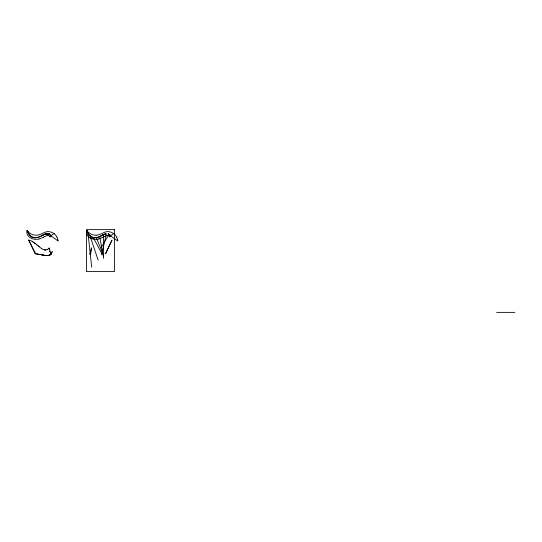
<?xml version="1.0" encoding="UTF-8"?>
<svg xmlns="http://www.w3.org/2000/svg" width="542" height="542" viewBox="0 0 542 542"><rect width="100%" height="100%" fill="white"/><g stroke="black" fill="none" stroke-linecap="round" stroke-linejoin="round"><path stroke-width="0.81" d="M106.483 233.71L101.55 254.808M105.561 253.69L111.97 240.106L105.588 253.683M101.151 247.613L109.01 234.286L108.353 233.954A4.492 4.377 -76.1 0 1 109.802 234.923L110.06 235.181M57.859 239.618A11.904 11.904 0 0 1 58.184 241.041L50.819 235.817L50.06 236.969A3.137 3.056 -77 0 0 49.437 236.17L49.329 236.075A3.076 2.995 -77 0 0 48.482 235.594A2.5 2.432 -77.1 0 0 47.94 235.458M117.526 239.618A11.904 11.904 0 0 1 117.844 241.041L110.534 235.899L109.721 236.969A3.137 3.056 -77 0 0 109.105 236.17L109.03 236.109A3.076 2.995 -77 0 0 108.143 235.594A2.5 2.432 -77.1 0 0 107.601 235.458M49.505 236.84L54.261 233.392M109.172 236.84L113.928 233.392M102.919 234.937L101.191 235.838L103.021 234.882A16.545 16.131 43.6 0 1 104.62 234.178L104.891 234.049A8.476 8.299 81 0 1 105.453 233.88M43.089 234.984L41.605 235.79L42.33 235.391M41.89 235.668L43.353 234.882A16.545 16.131 43.6 0 1 44.952 234.178L47.208 234.036L44.146 234.51M101.55 235.668L101.984 235.431M102.099 235.33L102.458 235.133M42.615 235.269L43.272 234.889M43.299 234.876L43.766 234.686M102.96 234.876L103.427 234.686L103.542 258.412M104.64 236.461L104.979 236.285A14.478 14.106 -76.9 0 1 106.063 235.79L106.571 235.594A2.358 2.297 -77.1 0 1 107.533 235.452M44.864 236.515L45.318 236.285A14.478 14.106 -76.9 0 1 46.395 235.79L46.91 235.594A2.358 2.297 -77.1 0 1 47.872 235.452M103.041 234.835L103.143 234.781A16.456 16.05 45.3 0 1 103.895 234.435M44.796 236.549L43.38 237.247M104.457 236.549L103.061 237.24M43.346 237.267L40.088 238.663A14.532 14.18 -81.9 0 1 39.004 238.995M102.973 237.281L99.803 238.649A14.532 14.18 -81.9 0 1 98.664 238.995M40.23 236.481L41.51 235.885A17.784 17.317 40.4 0 1 40.101 236.576L39.796 236.664M40.304 236.488L39.823 236.658M103.285 256.237L99.735 236.549L101.232 235.851A17.784 17.317 40.4 0 1 99.769 236.576L99.376 236.698A14.085 12.5 -47.5 0 1 98.055 237.193A12.249 8.55 -31.5 0 1 96.313 237.599A10.352 8.706 -46.2 0 1 95.263 237.714A10.4 8.747 -46.2 0 1 94.599 237.735L95.284 237.681A10.298 8.658 -46.1 0 0 96.225 237.579L97.065 237.416M41.612 248.561L41.937 248.792A8.774 8.774 0 0 0 42.967 249.381A5.982 5.982 0 0 0 44.458 249.923L44.966 249.97A4.383 4.383 0 0 0 45.467 249.977L46.043 249.909A5 5 0 0 0 47.019 249.638L47.161 249.577A4.756 4.756 0 0 0 47.425 249.456M99.294 236.732L98.021 237.172M45.785 233.88A8.476 8.299 81 0 0 45.223 234.049L44.342 234.388A16.456 16.05 45.3 0 0 43.482 234.788M49.41 255.133L49.573 255.072A7.805 6.49 -53.6 0 0 50.108 254.848L50.352 254.726A8.482 8.482 0 0 0 50.962 254.388L52.303 251.596A6.05 5.982 46.2 0 1 51.619 252.396M38.353 237.172L39.749 236.725A14.085 12.5 -47.5 0 1 38.387 237.193A12.249 8.55 -31.5 0 1 36.653 237.599A10.352 8.706 -46.2 0 1 35.596 237.714A10.4 8.747 -46.2 0 1 34.932 237.735L35.616 237.681A10.298 8.658 -46.1 0 0 36.565 237.579L37.405 237.416M45.352 234.334L48.584 233.765M45.813 249.943L45.467 249.977M47.208 234.036L46.361 234.137L49.457 233.893M44.952 234.178L48.17 234.015L45.914 233.88A8.476 8.299 79 0 0 45.033 234.151A8.462 8.286 79 0 1 45.887 233.887L48.611 234.042M496.608 312.368L514.9 312.368M94.593 237.701L94.593 237.701A7.683 6.951 87.4 0 1 93.251 237.572L93.088 237.532M34.817 237.694L34.844 237.694A7.629 6.897 87.9 0 1 33.489 237.511L33.326 237.471M94.464 237.728L94.45 237.694A7.629 6.897 87.9 0 1 93.149 237.511L92.939 237.457A8.205 7.493 -76.2 0 1 91.361 236.82L89.796 235.56A9.871 8.923 -39.7 0 1 89.145 234.815L88.874 234.496A9.831 8.896 -39 0 0 89.667 235.472L89.979 235.784A8.835 7.954 -31.8 0 0 91.341 236.807A8.164 7.446 -76 0 0 92.723 237.389L92.682 237.41M47.161 249.577A4.844 4.844 0 0 0 48.238 248.934L48.462 248.751A7.466 7.466 0 0 0 49.207 248.026L50.962 254.388A7.764 6.463 -53.6 0 1 49.573 255.072A8.245 6.389 -47 0 1 48.014 255.499A7.344 7.344 0 0 1 47.561 255.553L47.032 255.587A7.635 7.635 0 0 1 46.49 255.58L46.578 255.587A8.875 7.947 78.4 0 0 48.014 255.492A7.608 7.608 0 0 0 48.475 255.404L48.631 255.37A8.11 8.11 0 0 0 49.288 255.174M46.483 255.587L46.449 255.58A11.971 11.971 0 0 1 45.691 255.512L45.704 255.519M44.966 249.97L44.464 249.909M47.032 233.859L49.051 234.097L50.846 235.858L50.155 234.916A4.492 4.377 -76.1 0 0 48.685 233.954L48.638 233.907A3.841 3.74 -72.3 0 0 48.387 233.846M45.332 255.472L44.336 255.296L44.945 255.404M35.413 253.737L36.626 253.947M36.795 253.974L38.611 254.293M36.05 253.852L35.569 253.764M40.277 254.577L39.166 254.388M37.147 254.035L37.594 254.117M40.454 254.611L41.558 254.801M37.547 254.103L42.046 254.882M35.447 253.744L28.712 240.106A9.214 9.214 0 0 1 29.383 240.248L29.512 240.282A10.623 10.623 0 0 1 30.65 240.648L30.908 240.75A10.887 10.887 0 0 1 31.754 241.149L34.681 243.087M41.849 254.848L42.418 254.95M42.886 255.031L42.154 254.903M42.351 254.936L43.353 255.113M42.75 255.011L44.64 255.35M43.075 255.065L43.265 255.099M43.848 255.207L44.43 255.309M44.715 255.363L44.823 255.384A7.439 3.645 18.8 0 0 46.449 255.58A7.5 7.5 0 0 0 47.953 255.506M34.952 251.908L34.336 251.766L28.712 240.106M34.613 251.827L35.122 253.69M93.21 237.559L101.977 253.703M33.38 237.518L33.59 237.572A7.683 6.951 87.4 0 0 34.932 237.735M33.252 237.484L33.299 237.498A8.205 7.493 -76.2 0 1 31.7 236.82L31.375 236.617M92.255 238.778L91.937 238.683A8.604 7.331 -9.9 0 1 90.792 238.223L90.48 238.06A9.045 7.737 -10.6 0 1 89.491 237.43L89.125 237.145A13.083 11.565 -22.1 0 1 88.339 236.414L88.007 236.061A12.791 10.833 -78.6 0 1 87.411 235.33C86.178 234.456 86.314 228.419 87.16 230.777A15.135 15.135 0 0 0 87.567 231.346L87.824 231.664A7.784 7.784 0 0 0 89.01 232.816A10.156 10.156 0 0 0 89.559 233.209A14.187 14.187 0 0 0 91.036 234.069A10.135 10.135 0 0 0 91.598 234.334A10.732 10.732 0 0 0 93.475 234.95L93.827 235.025A10.291 10.291 0 0 0 96.144 235.201M33.048 237.423L33.062 237.389A8.164 7.446 -76 0 1 31.693 236.779L31.843 236.861M108.271 233.893L110.554 235.939L109.918 235.045A4.519 4.404 -76.8 0 1 110.582 235.987L110.568 235.96M48.665 233.92L49.735 234.537A4.492 4.377 -76.9 0 0 48.882 234.015L49.024 234.11M108.386 233.941L108.549 234.015A4.492 4.377 -76.9 0 1 109.403 234.537L109.863 234.957L109.606 234.706M91.483 236.847L91.076 236.644M109.01 234.286L109.518 234.659M113.63 233.616L112.987 233.195A11.253 11.253 0 0 0 111.693 232.525L111.483 232.437A12.27 12.27 0 0 0 109.477 231.8L109.186 231.739A6.795 6.795 0 0 0 107.167 231.651A7.94 7.94 0 0 0 106.611 231.719A11.504 11.504 0 0 0 103.989 232.525L100.853 234.008A15.914 15.914 0 0 1 98.901 234.74L98.448 234.869A10.806 10.806 0 0 1 96.171 235.201M53.963 233.616L53.367 233.223A11.253 11.253 0 0 0 52.025 232.525L51.849 232.45A12.27 12.27 0 0 0 49.81 231.8L49.485 231.732A6.795 6.795 0 0 0 47.506 231.651A7.94 7.94 0 0 0 46.944 231.719A11.504 11.504 0 0 0 44.322 232.525L41.192 234.008A15.914 15.914 0 0 1 39.234 234.74L38.78 234.869A10.806 10.806 0 0 1 36.504 235.201A10.291 10.291 0 0 1 34.16 235.025L33.814 234.95A10.732 10.732 0 0 1 31.937 234.334A10.135 10.135 0 0 1 31.375 234.069A14.187 14.187 0 0 1 29.891 233.209A10.156 10.156 0 0 1 29.349 232.816A7.784 7.784 0 0 1 28.164 231.664L27.94 231.387A15.135 15.135 0 0 1 27.5 230.777C26.673 228.46 26.422 234.232 27.75 235.33A12.791 10.833 -78.6 0 0 28.306 236.014L28.672 236.414A13.083 11.565 -22.1 0 0 29.431 237.118L29.83 237.43A9.045 7.737 -10.6 0 0 30.752 238.026L31.131 238.223A8.604 7.331 -9.9 0 0 32.276 238.683L32.588 238.778A12.622 11.463 -20.5 0 0 33.916 239.097L34.464 239.185A15.908 15.474 -72.6 0 0 35.609 239.3L36.28 239.327A11.7 11.389 -72.6 0 0 37.317 239.286A10.725 10.461 -80.7 0 0 38.916 239.015M41.504 248.48L39.173 246.712M39.227 246.745L38.645 246.298M34.654 243.067L38.563 246.231M38.685 246.332L38.231 245.973M34.878 243.243L35.345 243.615M50.697 254.171L50.962 254.388A8.455 8.455 0 0 1 50.284 254.76A7.995 7.995 0 0 1 48.062 255.478A8.875 7.947 78.4 0 1 46.449 255.58L46.348 255.573A12.425 12.425 0 0 1 44.769 255.377M36.931 244.923L36.341 244.435M29.044 234.185L29.485 234.815A9.871 8.923 -39.7 0 0 30.128 235.56L31.68 236.807A8.835 7.954 -31.8 0 1 30.311 235.784L29.878 235.343A9.837 8.896 -39 0 1 29.214 234.496L28.902 234.029M50.399 235.181L50.264 235.025A4.519 4.404 -76.8 0 1 50.914 235.987L50.894 235.939M86.869 230.35L87.018 230.736M88.685 234.219L88.705 234.185A14.891 13.055 -64.9 0 1 88.21 233.392L88.007 233.026A14.824 13.035 -64.2 0 0 88.624 234.124L88.658 234.171M28.353 232.985L28.563 233.378A14.891 13.055 -64.9 0 0 29.004 234.151L28.99 234.171A14.824 13.035 -64.2 0 1 28.34 233.026L28.313 232.972M87.919 232.864L87.763 232.538M87.933 232.816L87.262 231.42M87.784 232.579L87.16 231.177M27.615 231.373L28.116 232.579M28.035 232.403L27.73 231.651M87.635 232.186L87.431 231.725M27.967 232.186L27.764 231.725M87.201 231.278L87.059 230.933M87.187 231.156L87.011 230.817M96.293 237.599L103.149 254.428M27.222 230.513L27.595 231.319L27.175 230.391M89.979 235.784L98.136 260.146M49.207 248.026L49.424 249.747M49.6 251.122L49.688 251.813M88.007 233.026L91.7 267.253M51.551 252.457A5.806 5.698 82.1 0 1 50.284 253.358M32.222 241.407A15.874 15.874 0 0 1 33.109 241.942M54.044 233.683A8.855 8.855 0 0 1 56.998 237.22M57.032 237.321A19.309 19.309 0 0 1 57.798 239.415M105.555 233.887A8.462 8.286 79 0 0 104.701 234.151A8.476 8.299 79 0 1 105.575 233.88M108.048 233.846A3.841 3.74 -72.3 0 1 108.271 233.927M98.583 239.015A10.725 10.461 -80.7 0 1 96.998 239.279A11.7 11.389 -72.6 0 1 95.941 239.327L95.304 239.307A15.908 15.474 -72.6 0 1 94.125 239.185L93.61 239.097A12.622 11.463 -20.5 0 1 92.269 238.785M113.712 233.683A8.855 8.855 0 0 1 116.665 237.22M116.693 237.321A19.309 19.309 0 0 1 117.465 239.415M91.483 248.026L90.778 253.534L89.721 254.388L91.483 248.026M114.409 229.632L86.435 229.632L86.435 271.596L114.409 271.596L114.409 229.632"/></g></svg>
